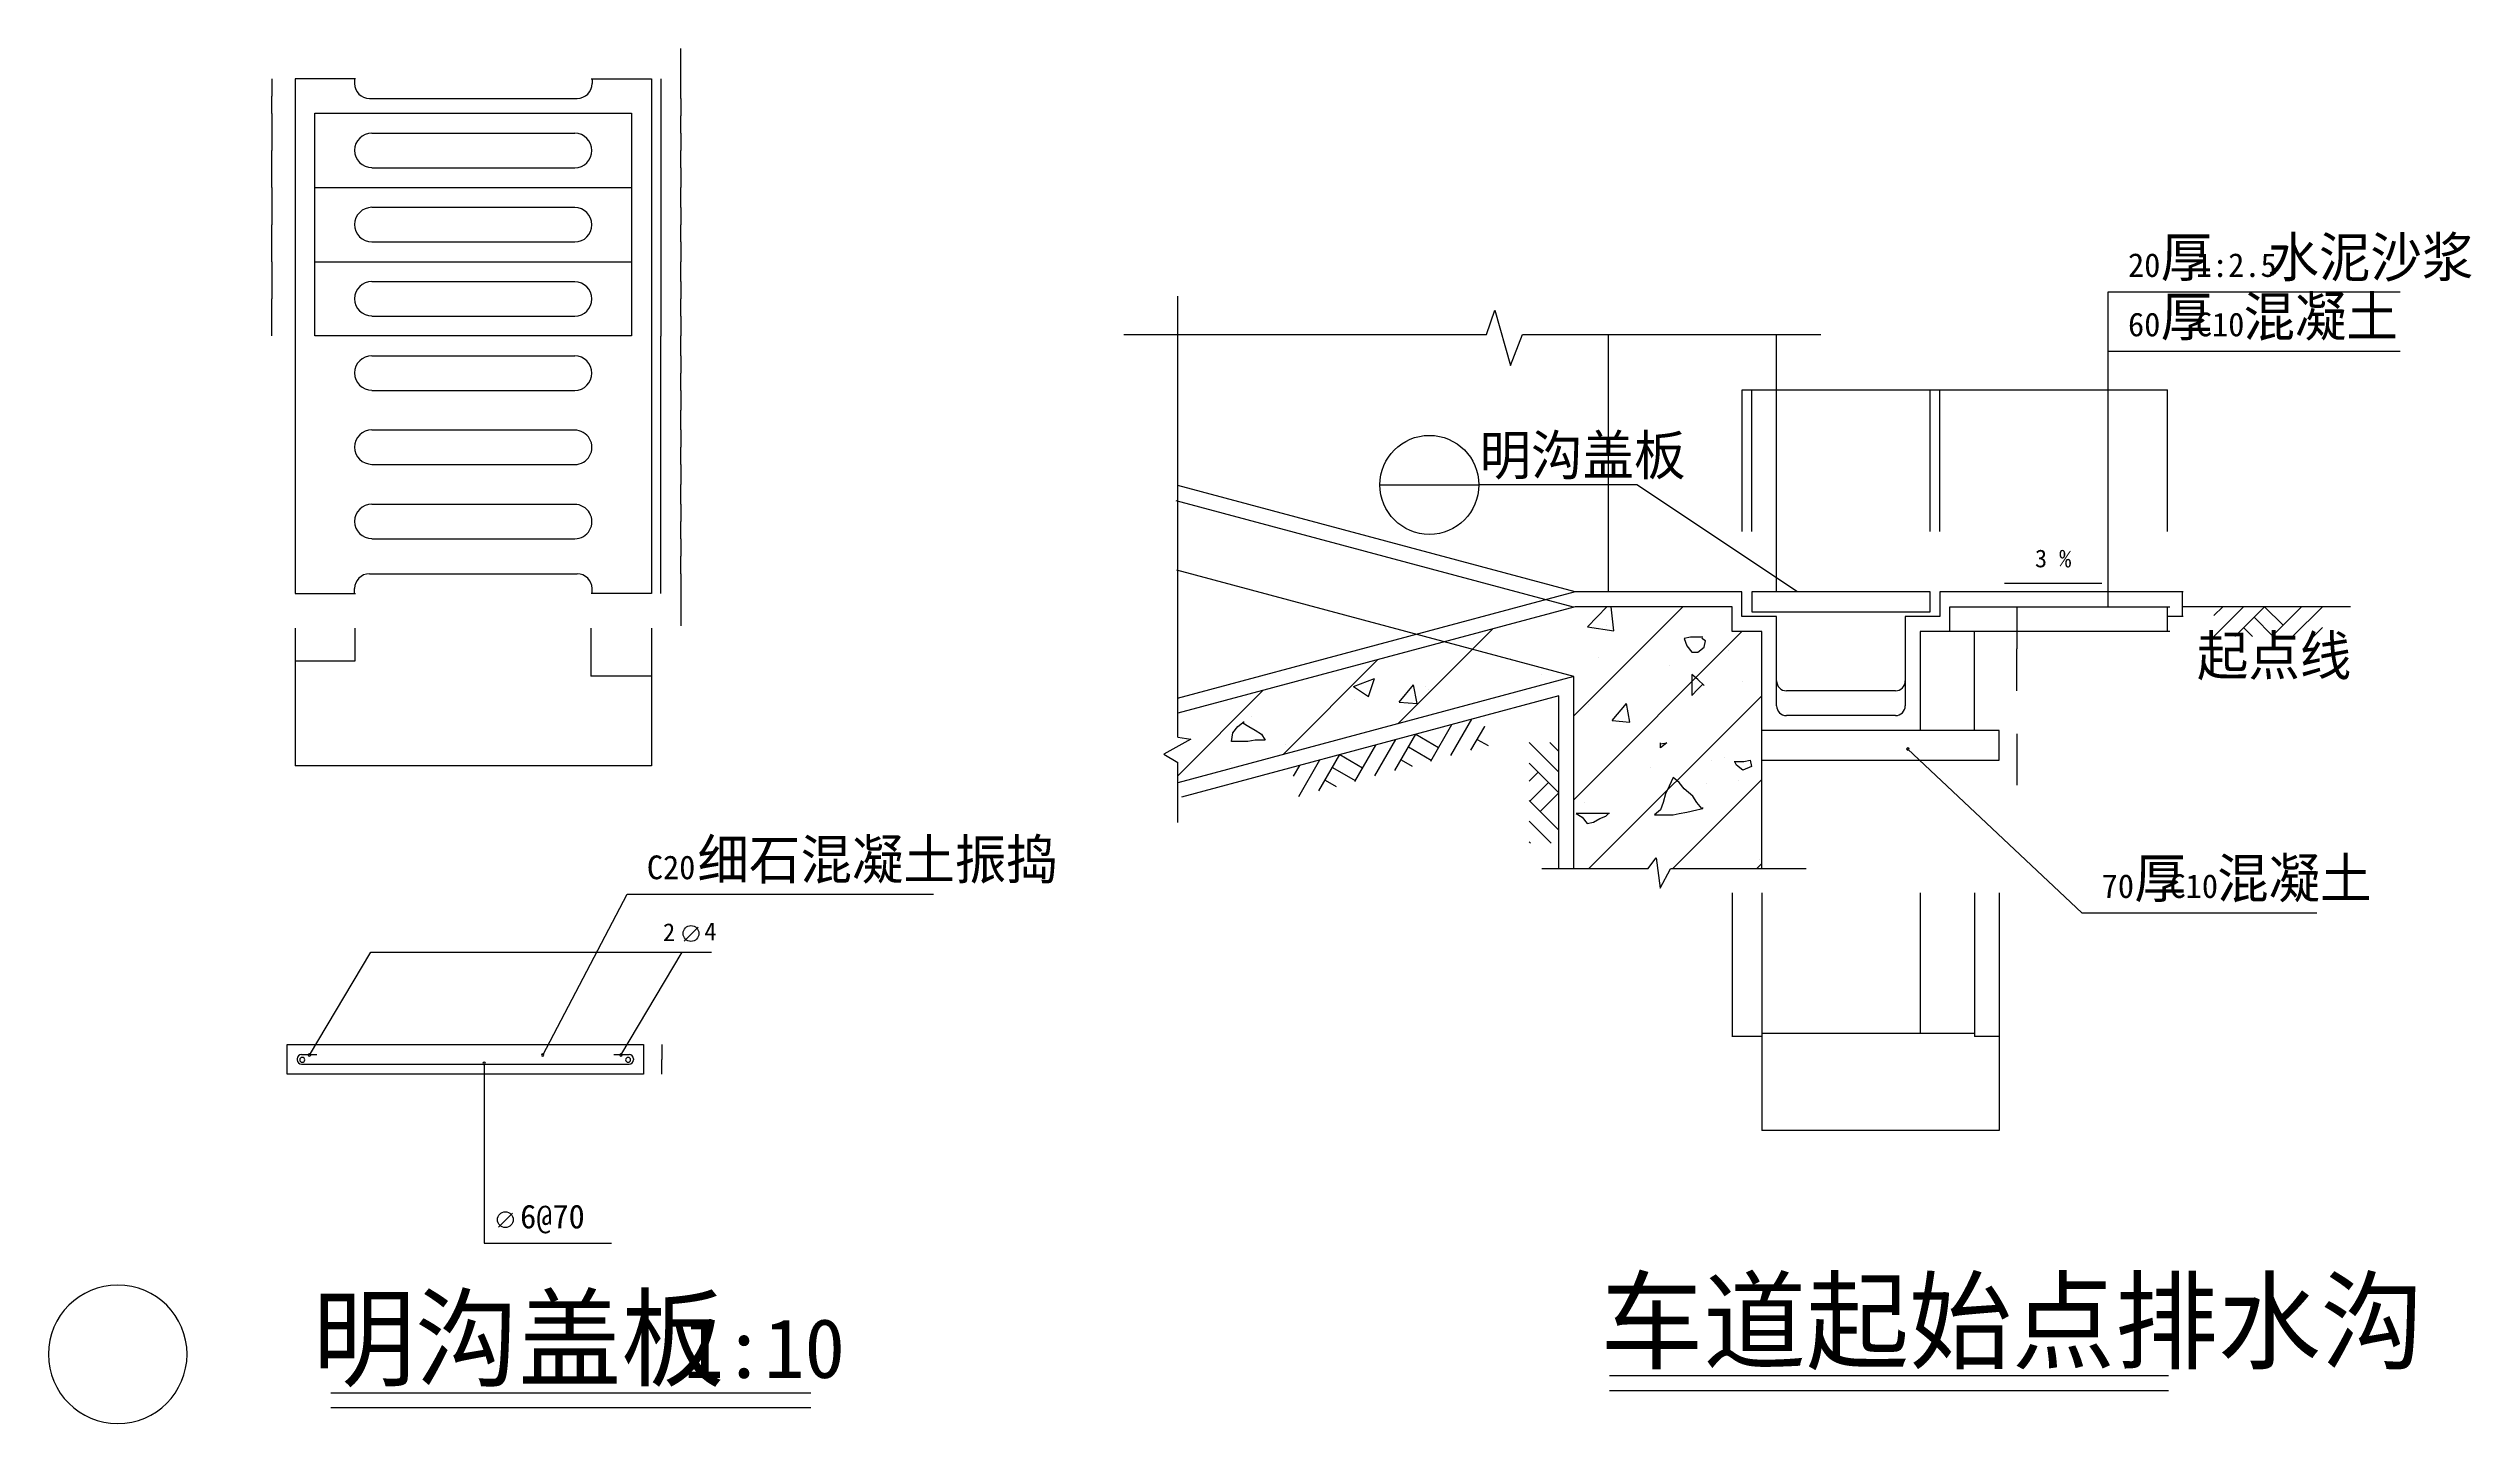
# Model space of a CAD drawing. Header units: metres. Extents: x -11715 to 12767, y 22846 to 36743.
import ezdxf

# ---------------------------------------------------------------- set-up
doc = ezdxf.new("R2010")
doc.units = ezdxf.units.M
doc.layers.add('PUB_DIM', color=3, linetype='Continuous')
doc.dimstyles.get("Standard").update_dxf_attribs({"dimtxt": 2.5, "dimasz": 2.5, "dimexe": 1.25, "dimexo": 0.625, "dimtad": 1, "dimcen": 2.5, "dimazin": 3, "dimtfac": 1, "dimtmove": 0, "dimatfit": 3})

# ---------------------------------------------------------------- blocks, each defined once
blk = doc.blocks.new('_INDEX')
blk.add_line((-0.5, 0), (0.5, 0))
blk.add_circle((0, 0), 0.5)
blk = doc.blocks.new('_INDEX1')
blk.add_lwpolyline([(-0.5, 0, 1), (0.5, 0, 1)], format="xyb", close=True)
blk = doc.blocks.new('_DOT')
blk.add_lwpolyline([(-0.05, 0, 1), (0.05, 0, 1)], format="xyb", close=True)
blk = doc.blocks.new('*D1')
for p, q in [((-5325.2, 35536.66), (-5325.2, 35336.66)), ((-5325.45, 35336.66), (-5325.7, 35336.66)), ((-5325.2, 35136.66), (-5325.2, 35336.66)), ((-5325.2, 35336.66), (-5325.2, 35336.66)), ((-5324.95, 35336.66), (-5324.7, 35336.66))]:
    blk.add_line(p, q)
at = {"layer": 'Defpoints'}
for p in [(-5325.2, 35536.66), (-5325.2, 35336.66), (-5325.2, 35136.66)]:
    blk.add_point(p, dxfattribs=at)
at = {"layer": 'PUB_DIM', "insert": (-5325.2, 35337.785), "char_height": 1, "attachment_point": 5}
blk.add_mtext('40', dxfattribs=at)
blk = doc.blocks.new('*D2')
for p, q in [((-5325.2, 35136.66), (-5325.2, 34961.66)), ((-5325.45, 34961.66), (-5325.7, 34961.66)), ((-5325.2, 34786.66), (-5325.2, 34961.66)), ((-5325.2, 34961.66), (-5325.2, 34961.66)), ((-5324.95, 34961.66), (-5324.7, 34961.66))]:
    blk.add_line(p, q)
at = {"layer": 'Defpoints'}
for p in [(-5325.2, 35136.66), (-5325.2, 34961.66), (-5325.2, 34786.66)]:
    blk.add_point(p, dxfattribs=at)
at = {"layer": 'PUB_DIM', "insert": (-5325.2, 34962.785), "char_height": 1, "attachment_point": 5}
blk.add_mtext('30', dxfattribs=at)
blk = doc.blocks.new('*D3')
for p, q in [((-5529.62, 36436.66), (-5529.62, 33835.16)), ((-5529.87, 33835.16), (-5530.12, 33835.16)), ((-5529.62, 31233.66), (-5529.62, 33835.16)), ((-5529.62, 33835.16), (-5529.62, 33835.16)), ((-5529.37, 33835.16), (-5529.12, 33835.16))]:
    blk.add_line(p, q)
at = {"layer": 'Defpoints'}
for p in [(-5529.62, 36436.66), (-5529.62, 33835.16), (-5529.62, 31233.66)]:
    blk.add_point(p, dxfattribs=at)
at = {"layer": 'PUB_DIM', "insert": (-5529.62, 33836.285), "char_height": 1, "attachment_point": 5}
blk.add_mtext('490', dxfattribs=at)
blk = doc.blocks.new('*D4')
for p, q in [((-9459.11, 35336.66), (-9459.11, 34961.66)), ((-9459.36, 34961.66), (-9459.61, 34961.66)), ((-9459.11, 34586.66), (-9459.11, 34961.66)), ((-9459.11, 34961.66), (-9459.11, 34961.66)), ((-9458.86, 34961.66), (-9458.61, 34961.66))]:
    blk.add_line(p, q)
at = {"layer": 'Defpoints'}
for p in [(-9459.11, 35336.66), (-9459.11, 34961.66), (-9459.11, 34586.66)]:
    blk.add_point(p, dxfattribs=at)
at = {"layer": 'PUB_DIM', "insert": (-9459.11, 34962.785), "char_height": 1, "attachment_point": 5}
blk.add_mtext('70', dxfattribs=at)
blk = doc.blocks.new('*D5')
for p, q in [((-9222.97, 30884.48), (-9222.97, 29491.06)), ((-5622.97, 30884.48), (-5622.97, 29491.06)), ((-7424.47, 29491.06), (-9223.22, 29491.06)), ((-5622.72, 29491.06), (-7421.47, 29491.06))]:
    blk.add_line(p, q)
at = {"layer": 'Defpoints'}
for p in [(-9222.97, 30884.48), (-5622.97, 30884.48), (-5622.97, 29491.06)]:
    blk.add_point(p, dxfattribs=at)
at = {"layer": 'PUB_DIM', "insert": (-7422.97, 29491.06), "char_height": 1, "attachment_point": 5}
blk.add_mtext('360', dxfattribs=at)
blk = doc.blocks.new('*D6')
for p, q in [((-9222.97, 30884.48), (-9222.97, 30548.92)), ((-8618.97, 30884.48), (-8618.97, 30548.92)), ((-8921.97, 30548.92), (-9223.22, 30548.92)), ((-8618.72, 30548.92), (-8919.97, 30548.92))]:
    blk.add_line(p, q)
at = {"layer": 'Defpoints'}
for p in [(-9222.97, 30884.48), (-8618.97, 30884.48), (-8618.97, 30548.92)]:
    blk.add_point(p, dxfattribs=at)
at = {"layer": 'PUB_DIM', "insert": (-8920.97, 30548.92), "char_height": 1, "attachment_point": 5}
blk.add_mtext('60', dxfattribs=at)
blk = doc.blocks.new('*D7')
for p, q in [((-9459.11, 34586.66), (-9459.11, 34211.66)), ((-9459.36, 34211.66), (-9459.61, 34211.66)), ((-9459.11, 33836.66), (-9459.11, 34211.66)), ((-9459.11, 34211.66), (-9459.11, 34211.66)), ((-9458.86, 34211.66), (-9458.61, 34211.66))]:
    blk.add_line(p, q)
at = {"layer": 'Defpoints'}
for p in [(-9459.11, 34586.66), (-9459.11, 34211.66), (-9459.11, 33836.66)]:
    blk.add_point(p, dxfattribs=at)
at = {"layer": 'PUB_DIM', "insert": (-9459.11, 34212.785), "char_height": 1, "attachment_point": 5}
blk.add_mtext('70', dxfattribs=at)
blk = doc.blocks.new('*D8')
for p, q in [((-5517.71, 26526.19), (-5517.96, 26526.19)), ((-5517.46, 26676.19), (-5517.46, 26526.19)), ((-5517.46, 26376.19), (-5517.46, 26526.19)), ((-5517.46, 26526.19), (-5517.46, 26526.19)), ((-5517.21, 26526.19), (-5516.96, 26526.19))]:
    blk.add_line(p, q)
at = {"layer": 'Defpoints'}
for p in [(-5517.46, 26676.19), (-5517.46, 26526.19), (-5517.46, 26376.19)]:
    blk.add_point(p, dxfattribs=at)
at = {"layer": 'PUB_DIM', "insert": (-5517.46, 26527.315), "char_height": 1, "attachment_point": 5}
blk.add_mtext('80', dxfattribs=at)
blk = doc.blocks.new('*D9')
for p, q in [((-5325.2, 32136.66), (-5325.2, 31961.66)), ((-5325.45, 31961.66), (-5325.7, 31961.66)), ((-5325.2, 31786.66), (-5325.2, 31961.66)), ((-5325.2, 31961.66), (-5325.2, 31961.66)), ((-5324.95, 31961.66), (-5324.7, 31961.66))]:
    blk.add_line(p, q)
at = {"layer": 'Defpoints'}
for p in [(-5325.2, 32136.66), (-5325.2, 31961.66), (-5325.2, 31786.66)]:
    blk.add_point(p, dxfattribs=at)
at = {"layer": 'PUB_DIM', "insert": (-5325.2, 31962.785), "char_height": 1, "attachment_point": 5}
blk.add_mtext('30', dxfattribs=at)
blk = doc.blocks.new('*D10')
for p, q in [((-5325.45, 31610.16), (-5325.7, 31610.16)), ((-5325.2, 31786.66), (-5325.2, 31610.16)), ((-5325.2, 31433.66), (-5325.2, 31610.16)), ((-5325.2, 31610.16), (-5325.2, 31610.16)), ((-5324.95, 31610.16), (-5324.7, 31610.16))]:
    blk.add_line(p, q)
at = {"layer": 'Defpoints'}
for p in [(-5325.2, 31786.66), (-5325.2, 31610.16), (-5325.2, 31433.66)]:
    blk.add_point(p, dxfattribs=at)
at = {"layer": 'PUB_DIM', "insert": (-5325.2, 31611.285), "char_height": 1, "attachment_point": 5}
blk.add_mtext('40', dxfattribs=at)
blk = doc.blocks.new('*D11')
for p, q in [((-5325.2, 31433.66), (-5325.2, 30907.18)), ((-5325.2, 31233.66), (-5325.2, 30907.18)), ((-5325.45, 30907.18), (-5325.7, 30907.18)), ((-5325.2, 30907.18), (-5325.2, 30907.18)), ((-5324.95, 30907.18), (-5324.7, 30907.18))]:
    blk.add_line(p, q)
at = {"layer": 'Defpoints'}
for p in [(-5325.2, 31433.66), (-5325.2, 31233.66), (-5325.2, 30907.18)]:
    blk.add_point(p, dxfattribs=at)
at = {"layer": 'PUB_DIM', "insert": (-5325.2, 30908.305), "char_height": 1, "attachment_point": 5}
blk.add_mtext('15', dxfattribs=at)
blk = doc.blocks.new('*D12')
for p, q in [((-6233.97, 30884.48), (-6233.97, 30399.01)), ((-5620.97, 30884.48), (-5620.97, 30399.01)), ((-5928.47, 30399.01), (-6234.22, 30399.01)), ((-5620.72, 30399.01), (-5926.47, 30399.01))]:
    blk.add_line(p, q)
at = {"layer": 'Defpoints'}
for p in [(-6233.97, 30884.48), (-5620.97, 30884.48), (-5620.97, 30399.01)]:
    blk.add_point(p, dxfattribs=at)
at = {"layer": 'PUB_DIM', "insert": (-5927.47, 30399.01), "char_height": 1, "attachment_point": 5}
blk.add_mtext('60', dxfattribs=at)
blk = doc.blocks.new('*D13')
for p, q in [((-5325.2, 34786.66), (-5325.2, 34586.66)), ((-5325.45, 34586.66), (-5325.7, 34586.66)), ((-5325.2, 34386.66), (-5325.2, 34586.66)), ((-5325.2, 34586.66), (-5325.2, 34586.66)), ((-5324.95, 34586.66), (-5324.7, 34586.66))]:
    blk.add_line(p, q)
at = {"layer": 'Defpoints'}
for p in [(-5325.2, 34786.66), (-5325.2, 34586.66), (-5325.2, 34386.66)]:
    blk.add_point(p, dxfattribs=at)
at = {"layer": 'PUB_DIM', "insert": (-5325.2, 34587.785), "char_height": 1, "attachment_point": 5}
blk.add_mtext('40', dxfattribs=at)
blk = doc.blocks.new('*D14')
for p, q in [((-5325.2, 34386.66), (-5325.2, 34211.66)), ((-5325.45, 34211.66), (-5325.7, 34211.66)), ((-5325.2, 34036.66), (-5325.2, 34211.66)), ((-5325.2, 34211.66), (-5325.2, 34211.66)), ((-5324.95, 34211.66), (-5324.7, 34211.66))]:
    blk.add_line(p, q)
at = {"layer": 'Defpoints'}
for p in [(-5325.2, 34386.66), (-5325.2, 34211.66), (-5325.2, 34036.66)]:
    blk.add_point(p, dxfattribs=at)
at = {"layer": 'PUB_DIM', "insert": (-5325.2, 34212.785), "char_height": 1, "attachment_point": 5}
blk.add_mtext('30', dxfattribs=at)
blk = doc.blocks.new('*D15')
for p, q in [((-5325.2, 34036.66), (-5325.2, 33836.66)), ((-5325.45, 33836.66), (-5325.7, 33836.66)), ((-5325.2, 33636.66), (-5325.2, 33836.66)), ((-5325.2, 33836.66), (-5325.2, 33836.66)), ((-5324.95, 33836.66), (-5324.7, 33836.66))]:
    blk.add_line(p, q)
at = {"layer": 'Defpoints'}
for p in [(-5325.2, 34036.66), (-5325.2, 33836.66), (-5325.2, 33636.66)]:
    blk.add_point(p, dxfattribs=at)
at = {"layer": 'PUB_DIM', "insert": (-5325.2, 33837.785), "char_height": 1, "attachment_point": 5}
blk.add_mtext('40', dxfattribs=at)
blk = doc.blocks.new('*D16')
for p, q in [((-5325.2, 32886.66), (-5325.2, 32711.66)), ((-5325.45, 32711.66), (-5325.7, 32711.66)), ((-5325.2, 32536.66), (-5325.2, 32711.66)), ((-5325.2, 32711.66), (-5325.2, 32711.66)), ((-5324.95, 32711.66), (-5324.7, 32711.66))]:
    blk.add_line(p, q)
at = {"layer": 'Defpoints'}
for p in [(-5325.2, 32886.66), (-5325.2, 32711.66), (-5325.2, 32536.66)]:
    blk.add_point(p, dxfattribs=at)
at = {"layer": 'PUB_DIM', "insert": (-5325.2, 32712.785), "char_height": 1, "attachment_point": 5}
blk.add_mtext('30', dxfattribs=at)
blk = doc.blocks.new('*D17')
for p, q in [((-5325.45, 32336.66), (-5325.7, 32336.66)), ((-5325.2, 32536.66), (-5325.2, 32336.66)), ((-5325.2, 32136.66), (-5325.2, 32336.66)), ((-5325.2, 32336.66), (-5325.2, 32336.66)), ((-5324.95, 32336.66), (-5324.7, 32336.66))]:
    blk.add_line(p, q)
at = {"layer": 'Defpoints'}
for p in [(-5325.2, 32536.66), (-5325.2, 32336.66), (-5325.2, 32136.66)]:
    blk.add_point(p, dxfattribs=at)
at = {"layer": 'PUB_DIM', "insert": (-5325.2, 32337.785), "char_height": 1, "attachment_point": 5}
blk.add_mtext('40', dxfattribs=at)
blk = doc.blocks.new('*D18')
for p, q in [((-5325.2, 33636.66), (-5325.2, 33461.66)), ((-5325.45, 33461.66), (-5325.7, 33461.66)), ((-5325.2, 33286.66), (-5325.2, 33461.66)), ((-5325.2, 33461.66), (-5325.2, 33461.66)), ((-5324.95, 33461.66), (-5324.7, 33461.66))]:
    blk.add_line(p, q)
at = {"layer": 'Defpoints'}
for p in [(-5325.2, 33636.66), (-5325.2, 33461.66), (-5325.2, 33286.66)]:
    blk.add_point(p, dxfattribs=at)
at = {"layer": 'PUB_DIM', "insert": (-5325.2, 33462.785), "char_height": 1, "attachment_point": 5}
blk.add_mtext('30', dxfattribs=at)
blk = doc.blocks.new('*D19')
for p, q in [((-5325.45, 33086.66), (-5325.7, 33086.66)), ((-5325.2, 33286.66), (-5325.2, 33086.66)), ((-5325.2, 32886.66), (-5325.2, 33086.66)), ((-5325.2, 33086.66), (-5325.2, 33086.66)), ((-5324.95, 33086.66), (-5324.7, 33086.66))]:
    blk.add_line(p, q)
at = {"layer": 'Defpoints'}
for p in [(-5325.2, 33286.66), (-5325.2, 33086.66), (-5325.2, 32886.66)]:
    blk.add_point(p, dxfattribs=at)
at = {"layer": 'PUB_DIM', "insert": (-5325.2, 33087.785), "char_height": 1, "attachment_point": 5}
blk.add_mtext('40', dxfattribs=at)
blk = doc.blocks.new('*D20')
for p, q in [((-9459.11, 36086.66), (-9459.11, 35711.66)), ((-9459.36, 35711.66), (-9459.61, 35711.66)), ((-9459.11, 35336.66), (-9459.11, 35711.66)), ((-9459.11, 35711.66), (-9459.11, 35711.66)), ((-9458.86, 35711.66), (-9458.61, 35711.66))]:
    blk.add_line(p, q)
at = {"layer": 'Defpoints'}
for p in [(-9459.11, 36086.66), (-9459.11, 35711.66), (-9459.11, 35336.66)]:
    blk.add_point(p, dxfattribs=at)
at = {"layer": 'PUB_DIM', "insert": (-9459.11, 35712.785), "char_height": 1, "attachment_point": 5}
blk.add_mtext('70', dxfattribs=at)
blk = doc.blocks.new('*D21')
for p, q in [((-9459.36, 36261.66), (-9459.61, 36261.66)), ((-9459.11, 36436.66), (-9459.11, 36261.66)), ((-9459.11, 36086.66), (-9459.11, 36261.66)), ((-9459.11, 36261.66), (-9459.11, 36261.66)), ((-9458.86, 36261.66), (-9458.61, 36261.66))]:
    blk.add_line(p, q)
at = {"layer": 'Defpoints'}
for p in [(-9459.11, 36436.66), (-9459.11, 36261.66), (-9459.11, 36086.66)]:
    blk.add_point(p, dxfattribs=at)
at = {"layer": 'PUB_DIM', "insert": (-9459.11, 36262.785), "char_height": 1, "attachment_point": 5}
blk.add_mtext('35', dxfattribs=at)
blk = doc.blocks.new('*D22')
for p, q in [((-5325.45, 36740.74), (-5325.7, 36740.74)), ((-5325.2, 36436.66), (-5325.2, 36740.74)), ((-5325.2, 36236.66), (-5325.2, 36740.74)), ((-5325.2, 36740.74), (-5325.2, 36740.74)), ((-5324.95, 36740.74), (-5324.7, 36740.74))]:
    blk.add_line(p, q)
at = {"layer": 'Defpoints'}
for p in [(-5325.2, 36740.74), (-5325.2, 36436.66), (-5325.2, 36236.66)]:
    blk.add_point(p, dxfattribs=at)
at = {"layer": 'PUB_DIM', "insert": (-5325.2, 36741.865), "char_height": 1, "attachment_point": 5}
blk.add_mtext('15', dxfattribs=at)
blk = doc.blocks.new('*D23')
for p, q in [((-5325.2, 36236.66), (-5325.2, 36061.66)), ((-5325.45, 36061.66), (-5325.7, 36061.66)), ((-5325.2, 35886.66), (-5325.2, 36061.66)), ((-5325.2, 36061.66), (-5325.2, 36061.66)), ((-5324.95, 36061.66), (-5324.7, 36061.66))]:
    blk.add_line(p, q)
at = {"layer": 'Defpoints'}
for p in [(-5325.2, 36236.66), (-5325.2, 36061.66), (-5325.2, 35886.66)]:
    blk.add_point(p, dxfattribs=at)
at = {"layer": 'PUB_DIM', "insert": (-5325.2, 36062.785), "char_height": 1, "attachment_point": 5}
blk.add_mtext('40', dxfattribs=at)
blk = doc.blocks.new('*D24')
for p, q in [((-5325.2, 35886.66), (-5325.2, 35711.66)), ((-5325.45, 35711.66), (-5325.7, 35711.66)), ((-5325.2, 35536.66), (-5325.2, 35711.66)), ((-5325.2, 35711.66), (-5325.2, 35711.66)), ((-5324.95, 35711.66), (-5324.7, 35711.66))]:
    blk.add_line(p, q)
at = {"layer": 'Defpoints'}
for p in [(-5325.2, 35886.66), (-5325.2, 35711.66), (-5325.2, 35536.66)]:
    blk.add_point(p, dxfattribs=at)
at = {"layer": 'PUB_DIM', "insert": (-5325.2, 35712.785), "char_height": 1, "attachment_point": 5}
blk.add_mtext('30', dxfattribs=at)
blk = doc.blocks.new('*D25')
for p, q in [((5594.96, 28207.72), (5594.96, 26786.77)), ((7194.96, 28207.72), (7194.96, 26786.77)), ((6393.46, 26786.77), (5594.71, 26786.77)), ((7195.21, 26786.77), (6396.46, 26786.77))]:
    blk.add_line(p, q)
at = {"layer": 'Defpoints'}
for p in [(5594.96, 28207.72), (7194.96, 28207.72), (7194.96, 26786.77)]:
    blk.add_point(p, dxfattribs=at)
at = {"layer": 'PUB_DIM', "insert": (6394.96, 26786.77), "char_height": 1, "attachment_point": 5}
blk.add_mtext('300', dxfattribs=at)
blk = doc.blocks.new('*D26')
for p, q in [((5594.96, 27441.8), (5594.96, 25806.94)), ((7994.96, 27441.8), (7994.96, 25806.94)), ((6793.46, 25806.94), (5594.71, 25806.94)), ((7995.21, 25806.94), (6796.46, 25806.94))]:
    blk.add_line(p, q)
at = {"layer": 'Defpoints'}
for p in [(5594.96, 27441.8), (7994.96, 27441.8), (7994.96, 25806.94)]:
    blk.add_point(p, dxfattribs=at)
at = {"layer": 'PUB_DIM', "insert": (6794.96, 25806.94), "char_height": 1, "attachment_point": 5}
blk.add_mtext('480', dxfattribs=at)
blk = doc.blocks.new('*D27')
for p, q in [((5294.96, 28207.72), (5294.96, 26757.07)), ((5594.96, 28207.72), (5594.96, 26757.07)), ((5443.96, 26757.07), (5294.71, 26757.07)), ((5595.21, 26757.07), (5445.96, 26757.07))]:
    blk.add_line(p, q)
at = {"layer": 'Defpoints'}
for p in [(5294.96, 28207.72), (5594.96, 28207.72), (5594.96, 26757.07)]:
    blk.add_point(p, dxfattribs=at)
at = {"layer": 'PUB_DIM', "insert": (5444.96, 26757.07), "char_height": 1, "attachment_point": 5}
blk.add_mtext('55', dxfattribs=at)
blk = doc.blocks.new('*D28')
for p, q in [((7194.96, 28207.72), (7194.96, 26786.77)), ((7744.96, 28207.72), (7744.96, 26786.77)), ((7468.46, 26786.77), (7194.71, 26786.77)), ((7745.21, 26786.77), (7471.46, 26786.77))]:
    blk.add_line(p, q)
at = {"layer": 'Defpoints'}
for p in [(7194.96, 28207.72), (7744.96, 28207.72), (7744.96, 26786.77)]:
    blk.add_point(p, dxfattribs=at)
at = {"layer": 'PUB_DIM', "insert": (7469.96, 26786.77), "char_height": 1, "attachment_point": 5}
blk.add_mtext('120', dxfattribs=at)
blk = doc.blocks.new('*D29')
for p, q in [((7744.96, 28207.72), (7744.96, 26757.07)), ((7994.96, 28207.72), (7994.96, 26757.07)), ((7868.96, 26757.07), (7744.71, 26757.07)), ((7995.21, 26757.07), (7870.96, 26757.07))]:
    blk.add_line(p, q)
at = {"layer": 'Defpoints'}
for p in [(7744.96, 28207.72), (7994.96, 28207.72), (7994.96, 26757.07)]:
    blk.add_point(p, dxfattribs=at)
at = {"layer": 'PUB_DIM', "insert": (7869.96, 26757.07), "char_height": 1, "attachment_point": 5}
blk.add_mtext('60', dxfattribs=at)
blk = doc.blocks.new('*D30')
for p, q in [((5495.85, 31861.22), (5495.85, 33292.01)), ((5496.1, 33292.01), (6394.35, 33292.01)), ((6397.35, 33292.01), (7295.6, 33292.01)), ((7295.85, 31861.22), (7295.85, 33292.01))]:
    blk.add_line(p, q)
at = {"layer": 'Defpoints'}
for p in [(5495.85, 33292.01), (5495.85, 31861.22), (7295.85, 31861.22)]:
    blk.add_point(p, dxfattribs=at)
at = {"layer": 'PUB_DIM', "insert": (6395.85, 33292.01), "char_height": 1, "attachment_point": 5}
blk.add_mtext('360', dxfattribs=at)
blk = doc.blocks.new('*D31')
for p, q in [((5395.85, 31861.22), (5395.85, 33292.01)), ((5396.1, 33292.01), (5445.35, 33292.01)), ((5446.35, 33292.01), (5495.6, 33292.01)), ((5495.85, 31861.22), (5495.85, 33292.01))]:
    blk.add_line(p, q)
at = {"layer": 'Defpoints'}
for p in [(5395.85, 33292.01), (5395.85, 31861.22), (5495.85, 31861.22)]:
    blk.add_point(p, dxfattribs=at)
at = {"layer": 'PUB_DIM', "insert": (5445.85, 33292.01), "char_height": 1, "attachment_point": 5}
blk.add_mtext('5', dxfattribs=at)
blk = doc.blocks.new('*D32')
for p, q in [((7395.85, 31861.22), (7395.85, 33292.01)), ((7396.1, 33292.01), (8544.35, 33292.01)), ((8547.35, 33292.01), (9695.6, 33292.01)), ((9695.85, 31861.22), (9695.85, 33292.01))]:
    blk.add_line(p, q)
at = {"layer": 'Defpoints'}
for p in [(7395.85, 33292.01), (7395.85, 31861.22), (9695.85, 31861.22)]:
    blk.add_point(p, dxfattribs=at)
at = {"layer": 'PUB_DIM', "insert": (8545.85, 33292.01), "char_height": 1, "attachment_point": 5}
blk.add_mtext('560', dxfattribs=at)
blk = doc.blocks.new('*D33')
for p, q in [((7295.85, 31861.22), (7295.85, 33292.01)), ((7296.1, 33292.01), (7345.35, 33292.01)), ((7346.35, 33292.01), (7395.6, 33292.01)), ((7395.85, 31861.22), (7395.85, 33292.01))]:
    blk.add_line(p, q)
at = {"layer": 'Defpoints'}
for p in [(7295.85, 33292.01), (7295.85, 31861.22), (7395.85, 31861.22)]:
    blk.add_point(p, dxfattribs=at)
at = {"layer": 'PUB_DIM', "insert": (7345.85, 33292.01), "char_height": 1, "attachment_point": 5}
blk.add_mtext('5', dxfattribs=at)
blk = doc.blocks.new('*D34')
for p, q in [((8172.64, 29814.61), (8172.64, 29296.29)), ((8172.64, 29550.61), (8172.64, 29296.29)), ((8172.39, 29296.29), (8172.14, 29296.29)), ((8172.64, 29296.29), (8172.64, 29296.29)), ((8172.89, 29296.29), (8173.14, 29296.29))]:
    blk.add_line(p, q)
at = {"layer": 'Defpoints'}
for p in [(8172.64, 29814.61), (8172.64, 29550.61), (8172.64, 29296.29)]:
    blk.add_point(p, dxfattribs=at)
at = {"layer": 'PUB_DIM', "insert": (8172.64, 29297.415), "char_height": 1, "attachment_point": 5}
blk.add_mtext('70', dxfattribs=at)
blk = doc.blocks.new('*D35')
for p, q in [((8172.64, 31100.61), (8172.64, 30675.61)), ((8172.39, 30675.61), (8172.14, 30675.61)), ((8172.64, 30250.61), (8172.64, 30675.61)), ((8172.64, 30675.61), (8172.64, 30675.61)), ((8172.89, 30675.61), (8173.14, 30675.61))]:
    blk.add_line(p, q)
at = {"layer": 'Defpoints'}
for p in [(8172.64, 31100.61), (8172.64, 30675.61), (8172.64, 30250.61)]:
    blk.add_point(p, dxfattribs=at)
at = {"layer": 'PUB_DIM', "insert": (8172.64, 30676.735), "char_height": 1, "attachment_point": 5}
blk.add_mtext('180', dxfattribs=at)

msp = doc.modelspace()

# ---------------------------------------------------------------- linework, layer by layer
for p, q in [((9096.08, 34283.44), (12047.32, 34283.44)), ((9096.08, 31100.51), (9096.08, 34283.44)), ((4045.35, 31250.51), (4045.35, 33852.37)), ((5745.35, 31250.51), (5745.35, 33852.37)), ((9096.08, 33683.44), (12047.32, 33683.44)), ((3695.35, 29998.68), (4797.18, 31100.51)), ((3835.12, 30898.96), (4028.5, 31100.51)), ((4101.92, 30857.54), (4073.65, 31100.51)), ((10164.44, 30800.51), (10464.44, 31100.51)), ((10164.44, 31010.51), (10254.44, 31100.51)), ((10374.44, 30800.51), (10674.44, 31100.51)), ((10674.44, 31100.51), (10861.94, 30913.01)), ((10749.44, 30800.51), (11049.44, 31100.51)), ((10959.44, 30800.51), (11259.44, 31100.51)), ((1917.6, 29917.99), (2876.9, 30877.29)), ((3695.35, 29150.15), (5395.71, 30850.51)), ((3835.12, 30898.96), (4101.93, 30857.58)), ((4029.95, 30911.13), (4029.95, 30911.13)), ((10464.44, 30890.51), (10554.44, 30800.51)), ((10569.44, 30995.51), (10756.94, 30808.01)), ((11169.44, 30800.51), (11260.61, 30891.67)), ((4875.19, 30793.54), (4812.36, 30780.98)), ((4812.36, 30780.98), (4837.49, 30705.64)), ((4837.49, 30705.64), (4887.76, 30642.86)), ((5000.84, 30793.54), (4875.19, 30793.54)), ((4887.76, 30642.86), (4950.58, 30642.86)), ((4950.58, 30642.86), (5013.41, 30693.09)), ((5025.97, 30755.87), (4988.28, 30780.98)), ((5013.41, 30693.09), (5025.97, 30755.87)), ((5261.35, 30660.75), (5261.35, 30660.75)), ((758.49, 29607.41), (1717.79, 30566.7)), ((1471.97, 30293.51), (1682.03, 30374.14)), ((1621.19, 30192.81), (1682.02, 30374.09)), ((3061.03, 30575.82), (3061.03, 30575.82)), ((3366.7, 30411.31), (3366.7, 30411.31)), ((3942.54, 30591.49), (3942.54, 30591.49)), ((4662.49, 30508.16), (4662.49, 30508.16)), ((4887.76, 30416.83), (4887.76, 30203.36)), ((4950.58, 30366.6), (4887.76, 30416.83)), ((5013.41, 30303.82), (4950.58, 30366.6)), ((-304.65, 29392.79), (558.68, 30256.12)), ((1471.97, 30293.51), (1621.2, 30192.85)), ((1479.48, 30162.86), (1479.48, 30162.86)), ((1932.96, 30137.47), (2077.59, 30309.83)), ((1932.96, 30137.47), (2112.27, 30121.78)), ((2112.27, 30121.73), (2077.58, 30309.78)), ((2192.98, 30291.18), (2192.98, 30291.18)), ((2230.5, 30261.73), (2230.5, 30261.73)), ((3840.34, 30116.14), (3840.34, 30116.14)), ((3844.23, 28450.51), (5595.35, 30201.62)), ((4084.74, 29949.21), (4229.37, 30121.57)), ((4264.05, 29933.47), (4229.36, 30121.52)), ((4887.76, 30203.36), (4950.58, 30266.15)), ((4950.58, 30266.15), (5000.84, 30316.38)), ((5398.5, 30341.07), (5398.5, 30341.07)), ((251.15, 29826.65), (301.41, 29889.44)), ((301.41, 29889.44), (364.24, 29939.67)), ((351.67, 29927.11), (414.5, 29889.44)), ((414.5, 29889.44), (477.33, 29851.77)), ((443.42, 29990.86), (443.42, 29990.86)), ((2251.21, 29541.5), (2463.34, 29908.93)), ((2454.05, 29595.86), (2666.18, 29963.28)), ((2656.9, 29650.21), (2795.94, 29891.04)), ((2794.78, 29889.03), (2796.79, 29887.88)), ((4084.74, 29949.21), (4264.05, 29933.52)), ((238.58, 29738.76), (251.15, 29826.65)), ((401.93, 29738.76), (238.58, 29738.76)), ((477.33, 29751.31), (401.93, 29738.76)), ((477.33, 29851.77), (540.15, 29814.1)), ((577.85, 29751.31), (477.33, 29751.31)), ((540.15, 29814.1), (577.85, 29751.31)), ((784.71, 29712.86), (784.71, 29712.86)), ((1483.3, 29335.74), (1695.43, 29703.17)), ((1686.14, 29390.1), (1898.27, 29757.52)), ((1888.98, 29444.45), (2101.12, 29811.87)), ((2026.87, 29683.27), (2256.51, 29550.69)), ((2101.12, 29811.87), (2330.76, 29679.29)), ((2720.54, 29760.44), (2830.76, 29696.8)), ((3245.35, 29728.9), (3545.35, 29428.9)), ((3455.35, 29728.9), (3545.35, 29638.9)), ((4573.62, 29675.97), (4573.62, 29726.2)), ((4636.45, 29726.2), (4573.62, 29675.97)), ((4573.62, 29713.64), (4636.45, 29726.2)), ((7071.87, 29662.76), (8829.97, 28007.19)), ((230.16, 29521.53), (230.16, 29521.53)), ((863.88, 29387.18), (927.52, 29497.41)), ((918.23, 29184.33), (1130.36, 29551.76)), ((1121.07, 29238.69), (1333.21, 29606.11)), ((1258.96, 29477.51), (1488.6, 29344.93)), ((1333.21, 29606.11), (1562.85, 29473.53)), ((1952.62, 29554.67), (2062.85, 29491.03)), ((3245.35, 29518.9), (3545.35, 29218.9)), ((3335.35, 29428.9), (3245.35, 29338.9)), ((4472.14, 29477.51), (4472.14, 29477.51)), ((5088.27, 29541.63), (5088.27, 29541.63)), ((5223.16, 29576.39), (5223.16, 29576.39)), ((5314.98, 29537.84), (5415.5, 29537.84)), ((5340.11, 29500.17), (5327.54, 29525.29)), ((5402.93, 29449.95), (5340.11, 29500.17)), ((5490.89, 29487.62), (5402.93, 29449.95)), ((5415.5, 29537.84), (5478.33, 29550.4)), ((5478.33, 29550.4), (5490.89, 29487.62)), ((1184.71, 29348.91), (1294.94, 29285.27)), ((3245.35, 29143.9), (3545.35, 28843.9)), ((3440.35, 29323.9), (3252.85, 29136.4)), ((3545.35, 29218.9), (3357.85, 29031.4)), ((4623.88, 29211.36), (4598.75, 29123.46)), ((4661.58, 29286.71), (4623.88, 29211.36)), ((4699.28, 29374.6), (4661.58, 29286.71)), ((4692.76, 28450.51), (5595.35, 29353.1)), ((4762.1, 29324.38), (4699.28, 29374.6)), ((4812.36, 29261.59), (4762.1, 29324.38)), ((4900.32, 29186.25), (4812.36, 29261.59)), ((4938.02, 29123.46), (4900.32, 29186.25)), ((5034.56, 29318.54), (5034.56, 29318.54)), ((5362.02, 29342.39), (5362.02, 29342.39)), ((3245.35, 28933.9), (3469.19, 28710.07)), ((4058.44, 29010.45), (3719.18, 29010.45)), ((3719.18, 29010.45), (3782.01, 28972.78)), ((3782.01, 28972.78), (3832.27, 28910)), ((3803.86, 29117.46), (3803.86, 29117.46)), ((3832.27, 28910), (3895.09, 28922.55)), ((3895.09, 28922.55), (3957.92, 28960.22)), ((3957.92, 28960.22), (4020.75, 28985.34)), ((4020.75, 28985.34), (4045.88, 29010.45)), ((4573.62, 29048.12), (4510.8, 28997.89)), ((4510.8, 28997.89), (4699.28, 28997.89)), ((4598.75, 29123.46), (4573.62, 29048.12)), ((4699.28, 28997.89), (4762.1, 29010.45)), ((4762.1, 29010.45), (4837.49, 29023.01)), ((4837.49, 29023.01), (4938.02, 29048.12)), ((4988.28, 29060.68), (4938.02, 29123.46)), ((4938.02, 29048.12), (5000.84, 29060.68)), ((5000.84, 29060.68), (5000.84, 29073.24)), ((3245.35, 28723.9), (3259.19, 28710.07)), ((5541.29, 28450.51), (5595.35, 28504.57)), ((5570.15, 28542.74), (5570.15, 28542.74)), ((-6721.93, 26570.14), (-5869.3, 28196.81)), ((-5869.3, 28196.81), (-2774.44, 28196.81)), ((8829.97, 28007.19), (11204.45, 28007.19)), ((-5291.66, 27721.68), (-5150.24, 27863.1)), ((-9078.29, 26570.14), (-8458.2, 27608.11)), ((-8458.2, 27608.11), (-5016.67, 27608.11)), ((-5931.31, 26570.14), (-5311.21, 27608.11)), ((-9203, 26531.45), (-9203, 26521.45)), ((-7312.74, 26485.19), (-7312.74, 24668.18)), ((-5803, 26531.45), (-5803, 26521.45)), ((-7167.56, 24829.82), (-7026.14, 24971.24)), ((-7312.74, 24668.18), (-6025.88, 24668.18))]:
    msp.add_line(p, q)
for points in [[(-8612.89, 36436.99), (-9222.96, 36436.99), (-9222.96, 31233.63), (-8613.75, 31233.63)], [(-8622.96, 36436.99), (-8622.96, 36386.99)], [(-8472.96, 36236.99), (-6372.96, 36236.99)], [(-6232.9, 36436.99), (-5622.96, 36436.99), (-5622.96, 31233.63), (-6231.94, 31233.63)], [(-6222.96, 36436.99), (-6222.96, 36386.99)], [(-8447.96, 35886.99), (-6397.96, 35886.99)], [(-8447.96, 35536.99), (-6397.96, 35536.99)], [(-9022.96, 35336.99), (-5822.96, 35336.99)], [(-8447.96, 35136.99), (-6397.96, 35136.99)], [(-8447.96, 34786.99), (-6397.96, 34786.99)], [(-9022.96, 34586.99), (-5822.96, 34586.99)], [(-8447.96, 34386.99), (-6397.96, 34386.99)], [(-8447.96, 34036.99), (-6397.96, 34036.99)], [(-304.65, 29783.09), (-304.65, 34239.83)], [(2814.23, 33852.37), (2899.77, 34096.59)], [(2899.77, 34096.59), (3057.95, 33537.23)], [(-849.84, 33852.37), (2814.23, 33852.37)], [(3057.95, 33537.23), (3179.63, 33853.39)], [(3179.24, 33852.37), (6192.82, 33852.37)], [(-8447.96, 33636.99), (-6397.96, 33636.99)], [(-8447.96, 33286.99), (-6397.96, 33286.99)], [(-8447.96, 32886.99), (-6397.96, 32886.99)], [(-8447.96, 32536.99), (-6397.96, 32536.99)], [(3709.25, 31250.51), (-304.65, 32326.03)], [(-8447.96, 32136.99), (-6397.96, 32136.99)], [(3692.59, 31095.44), (-321.31, 32170.96)], [(-8447.96, 31786.99), (-6397.96, 31786.99)], [(-8472.96, 31433.63), (-6372.96, 31433.63)], [(3698.31, 30396.19), (-315.59, 31471.72)], [(-8622.96, 31233.63), (-8622.96, 31283.63)], [(-6222.96, 31233.63), (-6222.96, 31283.63)], [(3709.25, 31250.51), (-311.7, 30173.1)], [(5595.35, 28450.51), (5595.35, 30850.51), (5295.35, 30850.51), (5295.35, 31100.51), (3709.98, 31100.51), (-304.65, 30024.79)], [(5745.35, 30100.51), (5745.35, 31000.51), (5395.35, 31000.51), (5395.35, 31250.51), (3709.25, 31250.51)], [(9852.16, 31250.51), (7395.35, 31250.51), (7395.35, 31000.51), (7045.35, 31000.51), (7045.35, 30100.51)], [(7495.35, 30850.51), (7495.35, 31100.51), (9719.39, 31100.51)], [(9695.35, 30850.51), (9695.35, 31100.51)], [(9845.35, 31000.51), (9845.35, 31250.51)], [(11545.35, 31100.51), (9845.35, 31100.51)], [(9719.39, 30850.51), (7195.35, 30850.51), (7195.35, 29850.51)], [(7745.35, 29850.51), (7745.35, 30850.51)], [(9852.16, 31000.51), (9695.35, 31000.51)], [(3695.35, 28450.51), (3695.35, 30394.34), (-304.65, 29322.54)], [(3545.35, 30198.85), (-265.83, 29177.65)], [(3545.35, 28450.51), (3545.35, 30198.85)], [(6945.35, 30250.51), (5845.35, 30250.51)], [(6945.35, 30000.51), (5845.35, 30000.51)], [(-171.62, 29761.82), (-445.67, 29609.09)], [(-304.65, 29783.09), (-171.62, 29761.82)], [(5595.35, 29550.51), (7995.35, 29550.51), (7995.35, 29850.51), (5595.35, 29850.51)], [(-445.67, 29609.09), (-303.37, 29524.82)], [(-304.65, 28920.51), (-304.65, 29525.58)], [(4442.77, 28450.51), (3371.87, 28450.51)], [(4442.77, 28450.51), (4528.79, 28563.99)], [(4528.79, 28563.99), (4569.97, 28255.39)], [(4569.97, 28255.39), (4672.9, 28450.83)], [(6043.49, 28450.51), (4672.73, 28450.51)], [(-9158, 26576.45), (-9003, 26576.45)], [(-9158, 26476.45), (-5848, 26476.45)], [(-6003, 26576.45), (-5848, 26576.45)], [(4057.57, 23330.66), (9703.57, 23330.66)], [(-8862.09, 23156.86), (-4011.55, 23156.86)], [(4057.57, 23180.66), (9703.57, 23180.66)], [(-8862.09, 23006.86), (-4011.55, 23006.86)]]:
    msp.add_lwpolyline(points)
for points in [[(-8622.96, 36386.99, 0.41), (-8472.96, 36236.99, 0.41)], [(-6372.96, 36236.99, 0.41), (-6222.96, 36386.99, 0.41)], [(-8447.96, 35886.99, 1), (-8448.08, 35539.49, 1)], [(-6397.96, 35536.99, 1), (-6398.33, 35884.89, 1)], [(-8447.96, 35136.99, 1), (-8448.08, 34789.49, 1)], [(-6397.96, 34786.99, 1), (-6398.33, 35134.89, 1)], [(-8447.96, 34386.99, 1), (-8448.08, 34039.49, 1)], [(-6397.96, 34036.99, 1), (-6398.33, 34384.89, 1)], [(-8447.96, 33636.99, 1), (-8448.08, 33289.49, 1)], [(-6397.96, 33286.99, 1), (-6398.33, 33634.89, 1)], [(-8447.96, 32886.99, 1), (-8448.08, 32539.49, 1)], [(-6397.96, 32536.99, 1), (-6398.33, 32884.89, 1)], [(-8447.96, 32136.99, 1), (-8448.08, 31789.49, 1)], [(-6397.96, 31786.99, 1), (-6398.33, 32134.89, 1)], [(-8472.96, 31433.63, 0.41), (-8622.96, 31283.63, 0.41)], [(-6222.96, 31283.63, 0.41), (-6372.96, 31433.63, 0.41)], [(5745.35, 30350.51, 0.41), (5845.35, 30250.51, 0.41)], [(6945.35, 30250.51, 0.41), (7045.35, 30350.51, 0.41)], [(5745.35, 30100.51, 0.41), (5845.35, 30000.51, 0.41)], [(6945.35, 30000.51, 0.41), (7045.35, 30100.51, 0.41)]]:
    msp.add_lwpolyline(points, format="xyb")
for points in [[(-9022.96, 36086.99), (-5822.96, 36086.99), (-5822.96, 33836.99), (-9022.96, 33836.99)], [(7295.35, 31050.51), (7295.35, 31250.51), (5495.35, 31250.51), (5495.35, 31050.51)], [(-5703, 26376.45), (-9303, 26376.45), (-9303, 26676.45), (-5703, 26676.45)]]:
    msp.add_lwpolyline(points, close=True)
for centre in [(-5223.52, 27798.49), (-7099.42, 24906.62)]:
    msp.add_circle(centre, 80)
for centre, start, end in [((-9158, 26531.45), 90, 180), ((-9158, 26521.45), 180, 270), ((-5848, 26531.45), 0, 90), ((-5848, 26521.45), 270, 0)]:
    msp.add_arc(centre, 45, start, end)
at = {"layer": 'PUB_DIM'}
for p, q in [((4333.29, 32331.95), (2737.09, 32331.95)), ((5956.15, 31250.76), (4333.29, 32331.95))]:
    msp.add_line(p, q, dxfattribs=at)
msp.add_lwpolyline([(9030.3, 31334.9), (8047.37, 31334.9)], dxfattribs=at)
for points in [[(-9176.2, 26521.47, 1), (-9125.95, 26521.47, 1)], [(-5883.94, 26521.47, 1), (-5833.69, 26521.47, 1)]]:
    msp.add_lwpolyline(points, format="xyb", close=True, dxfattribs=at)

# ---------------------------------------------------------------- block references
for name, p, xscale, yscale, zscale in [('_DOT', (7071.87, 29662.76), 250, 250, 250), ('_DOT', (-9078.29, 26570.14), 250, 250, 250), ('_DOT', (-7312.74, 26485.19), 250, 250, 250), ('_DOT', (-6721.93, 26570.14), 250, 250, 250), ('_DOT', (-5931.31, 26570.14), 250, 250, 250), ('_INDEX1', (-11015.24, 23545.94), 1400, 1400, 1400)]:
    msp.add_blockref(name, p, dxfattribs=dict(xscale=xscale, yscale=yscale, zscale=zscale))
at = {"layer": 'PUB_DIM', "xscale": 1000, "yscale": 1000, "zscale": 1000}
msp.add_blockref('_INDEX', (2237.09, 32331.95), dxfattribs=at)

# ---------------------------------------------------------------- texts
for s, height, p in [('厚', 400, (9626.35, 34433.44)), ('水泥沙浆', 400, (10705.56, 34433.44)), ('20', 240, (9296.08, 34433.44)), ('1:2.5', 240, (9981.76, 34433.44)), ('混凝土', 400, (10462.13, 33833.44)), ('60', 240, (9296.08, 33833.44)), ('厚', 400, (9626.35, 33833.44)), ('C10', 240, (9981.76, 33833.44)), ('明沟盖板 ', 400, (2744.66, 32432.49)), ('3 %', 180, (8355.74, 31498.61)), ('起点线', 400, (9991.98, 30406.08)), ('细石混凝土振捣', 400, (-5157.69, 28346.81)), ('C20', 240, (-5669.3, 28346.81)), ('厚', 400, (9360.24, 28157.19)), ('C10', 240, (9715.66, 28157.19)), ('混凝土', 400, (10196.02, 28157.19)), ('70', 240, (9029.97, 28157.19)), ('2', 180, (-5506.24, 27721.59)), (' 4', 180, (-5210.71, 27730.38)), (' 6@70', 240, (-7112.74, 24818.18)), ('车道起始点排水沟', 800, (3963.82, 23480.66)), ('明沟盖板 ', 800, (-9048.84, 23306.86)), ('1:10', 600, (-5300.16, 23306.86))]:
    msp.add_text(s, height=height).set_placement(p)

# ---------------------------------------------------------------- dimensions: what is measured, and where the dimension line sits
at = {"layer": 'PUB_DIM'}
for base, p1, p2, text, picture, middle in [((-5325.2, 36740.74), (-5325.2, 36436.66), (-5325.2, 36236.66), '15', '*D22', (-5325.2, 36741.865)), ((-9459.11, 36261.66), (-9459.11, 36086.66), (-9459.11, 36436.66), '35', '*D21', (-9459.11, 36262.785)), ((-5529.62, 33835.16), (-5529.62, 36436.66), (-5529.62, 31233.66), '490', '*D3', (-5529.62, 33836.285)), ((-5325.2, 36061.66), (-5325.2, 36236.66), (-5325.2, 35886.66), '40', '*D23', (-5325.2, 36062.785)), ((-9459.11, 35711.66), (-9459.11, 35336.66), (-9459.11, 36086.66), '70', '*D20', (-9459.11, 35712.785)), ((-5325.2, 35711.66), (-5325.2, 35886.66), (-5325.2, 35536.66), '30', '*D24', (-5325.2, 35712.785)), ((-5325.2, 35336.66), (-5325.2, 35536.66), (-5325.2, 35136.66), '40', '*D1', (-5325.2, 35337.785)), ((-9459.11, 34961.66), (-9459.11, 34586.66), (-9459.11, 35336.66), '70', '*D4', (-9459.11, 34962.785)), ((-5325.2, 34961.66), (-5325.2, 35136.66), (-5325.2, 34786.66), '30', '*D2', (-5325.2, 34962.785)), ((-5325.2, 34586.66), (-5325.2, 34786.66), (-5325.2, 34386.66), '40', '*D13', (-5325.2, 34587.785)), ((-9459.11, 34211.66), (-9459.11, 33836.66), (-9459.11, 34586.66), '70', '*D7', (-9459.11, 34212.785)), ((-5325.2, 34211.66), (-5325.2, 34386.66), (-5325.2, 34036.66), '30', '*D14', (-5325.2, 34212.785)), ((-5325.2, 33836.66), (-5325.2, 34036.66), (-5325.2, 33636.66), '40', '*D15', (-5325.2, 33837.785)), ((-5325.2, 33461.66), (-5325.2, 33636.66), (-5325.2, 33286.66), '30', '*D18', (-5325.2, 33462.785)), ((-5325.2, 33086.66), (-5325.2, 33286.66), (-5325.2, 32886.66), '40', '*D19', (-5325.2, 33087.785)), ((5395.85, 33292.01), (5395.85, 31861.22), (5495.85, 31861.22), '5', '*D31', (5445.85, 33292.01)), ((5495.85, 33292.01), (5495.85, 31861.22), (7295.85, 31861.22), '360', '*D30', (6395.85, 33292.01)), ((7295.85, 33292.01), (7295.85, 31861.22), (7395.85, 31861.22), '5', '*D33', (7345.85, 33292.01)), ((7395.85, 33292.01), (7395.85, 31861.22), (9695.85, 31861.22), '560', '*D32', (8545.85, 33292.01)), ((-5325.2, 32711.66), (-5325.2, 32886.66), (-5325.2, 32536.66), '30', '*D16', (-5325.2, 32712.785)), ((-5325.2, 32336.66), (-5325.2, 32536.66), (-5325.2, 32136.66), '40', '*D17', (-5325.2, 32337.785)), ((-5325.2, 31961.66), (-5325.2, 32136.66), (-5325.2, 31786.66), '30', '*D9', (-5325.2, 31962.785)), ((-5325.2, 31610.16), (-5325.2, 31786.66), (-5325.2, 31433.66), '40', '*D10', (-5325.2, 31611.285)), ((-5325.2, 30907.18), (-5325.2, 31433.66), (-5325.2, 31233.66), '15', '*D11', (-5325.2, 30908.305)), ((8172.64, 30675.61), (8172.64, 30250.61), (8172.64, 31100.61), '180', '*D35', (8172.64, 30676.735)), ((-5622.97, 29491.06), (-5622.97, 30884.48), (-9222.97, 30884.48), '360', '*D5', (-7422.97, 29491.06)), ((-8618.97, 30548.92), (-8618.97, 30884.48), (-9222.97, 30884.48), '60', '*D6', (-8920.97, 30548.92)), ((-5620.97, 30399.01), (-5620.97, 30884.48), (-6233.97, 30884.48), '60', '*D12', (-5927.47, 30399.01)), ((8172.64, 29296.29), (8172.64, 29550.61), (8172.64, 29814.61), '70', '*D34', (8172.64, 29297.415)), ((5594.96, 26757.07), (5594.96, 28207.72), (5294.96, 28207.72), '55', '*D27', (5444.96, 26757.07)), ((7194.96, 26786.77), (7194.96, 28207.72), (5594.96, 28207.72), '300', '*D25', (6394.96, 26786.77)), ((7744.96, 26786.77), (7744.96, 28207.72), (7194.96, 28207.72), '120', '*D28', (7469.96, 26786.77)), ((7994.96, 26757.07), (7994.96, 28207.72), (7744.96, 28207.72), '60', '*D29', (7869.96, 26757.07)), ((7994.96, 25806.94), (7994.96, 27441.8), (5594.96, 27441.8), '480', '*D26', (6794.96, 25806.94)), ((-5517.46, 26526.19), (-5517.46, 26676.19), (-5517.46, 26376.19), '80', '*D8', (-5517.46, 26527.315))]:
    dim = msp.add_linear_dim(base=base, p1=p1, p2=p2, text=text, dimstyle='Standard', dxfattribs=at)
    dim.commit()
    dim.dimension.update_dxf_attribs({"geometry": picture, "text_midpoint": middle})

doc.saveas('drawing.dxf')
